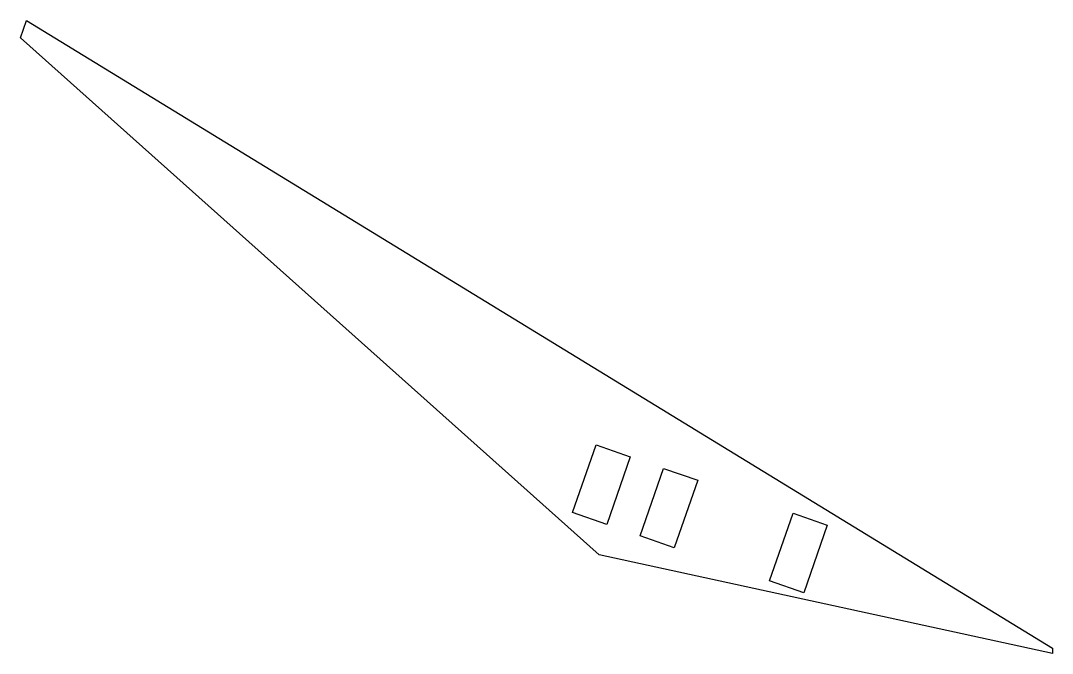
# Model space of a CAD drawing. Header units: millimetres. Extents: x 115 to 407, y 956 to 1135.
import ezdxf

# ---------------------------------------------------------------- set-up
doc = ezdxf.new("R2010")
doc.units = ezdxf.units.MM
doc.layers.get('0').update_dxf_attribs({"linetype": 'CONTINUOUS'})

msp = doc.modelspace()

# ---------------------------------------------------------------- linework, layer by layer
for points in [[(278.85, 984.24), (115.42, 1130.29), (117.1, 1135.15), (406.88, 957.95), (406.88, 956.45)], [(280.99, 992.87), (271.36, 996.21), (277.97, 1015.3), (287.61, 1011.96)], [(300.08, 986.26), (290.44, 989.6), (297.06, 1008.68), (306.7, 1005.34)], [(333.62, 996.01), (343.26, 992.67), (336.65, 973.58), (327.01, 976.92)]]:
    msp.add_lwpolyline(points, close=True)

doc.saveas('drawing.dxf')
